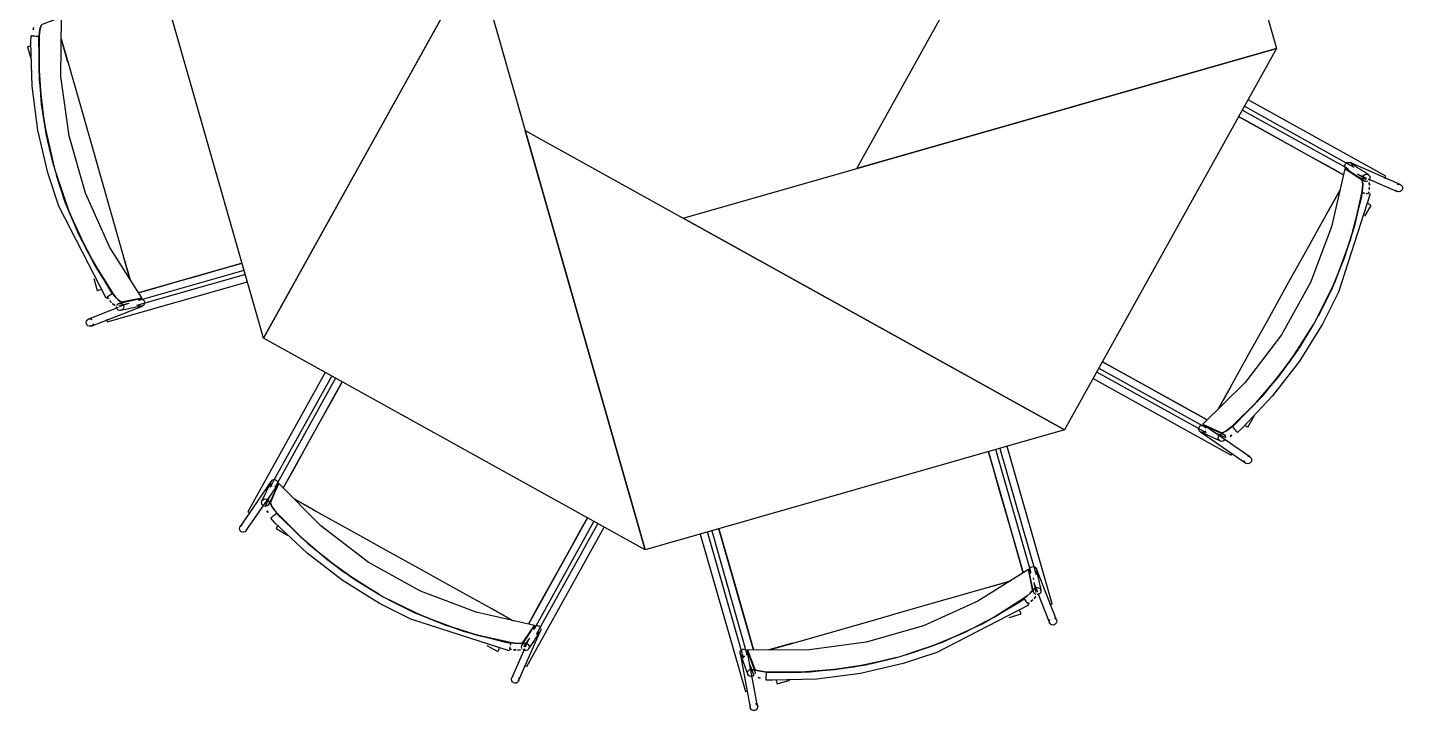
# Model space of a CAD drawing. Header units: metres. Extents: x 2.3 to 42.8, y 0.9 to 31.9.
# Drawn here: x 26.607 to 27.397, y 24.907 to 25.299 of the extents above; entities that cross this region are included whole.
import ezdxf

# ---------------------------------------------------------------- set-up
doc = ezdxf.new("R2010")
doc.units = ezdxf.units.M
for name, color, linetype in [('ARREDI', 9, 'Continuous'), ('PARETI_STRUTTURE', 7, 'Continuous'), ('PORTE_SCALE', 2, 'Continuous')]:
    doc.layers.add(name, color=color, linetype=linetype)

msp = doc.modelspace()

# ---------------------------------------------------------------- linework, layer by layer
at = {"layer": 'ARREDI'}
for points in [[(27.25544, 25.52818), (27.32434, 25.28727), (27.08342, 25.21838)], [(26.74272, 25.12095), (26.67382, 25.36187), (26.91474, 25.43076)], [(26.96178, 24.99931), (26.74271, 25.12095), (26.86435, 25.34001)], [(27.32434, 25.28727), (27.2027, 25.0682), (26.98363, 25.18984)], [(27.2027, 25.06821), (26.96178, 24.99931), (26.89289, 25.24022)]]:
    msp.add_lwpolyline(points, close=True, dxfattribs=at)
for points in [[(26.65602, 25.14676), (26.65748, 25.14482), (26.65902, 25.14311), (26.66032, 25.14201), (26.66115, 25.1417), (26.66695, 25.14283), (26.67275, 25.14397), (26.65447, 25.17292), (26.64047, 25.2042), (26.63105, 25.23715), (26.62639, 25.2711), (26.62661, 25.30533), (26.62108, 25.30324), (26.61555, 25.30113)], [(26.61066, 25.29923), (26.61042, 25.29794)], [(26.61043, 25.29793), (26.61065, 25.29917)], [(26.61388, 25.29412), (26.6141, 25.29667), (26.6145, 25.29889), (26.61502, 25.30046), (26.61556, 25.30114)], [(26.61555, 25.30112), (26.61501, 25.30042), (26.61449, 25.29881), (26.61409, 25.29654), (26.61388, 25.29411)], [(26.60927, 25.28882), (26.60856, 25.28862), (26.60792, 25.28843), (26.60746, 25.28831), (26.6072, 25.28823)], [(26.60946, 25.29456), (26.60923, 25.29457), (26.60921, 25.29457), (26.60925, 25.29457), (26.60953, 25.29456), (26.61003, 25.29452), (26.6107, 25.29449), (26.61145, 25.29445), (26.61218, 25.2944)], [(26.61218, 25.2944), (26.61282, 25.29436), (26.61328, 25.29435), (26.61351, 25.29433)], [(26.61828, 25.23622), (26.61526, 25.25521), (26.61378, 25.27464), (26.61387, 25.29411)], [(26.61387, 25.29397), (26.61379, 25.27454), (26.61527, 25.25513), (26.61829, 25.23619)], [(26.63038, 25.27949), (26.62653, 25.29292)], [(26.62653, 25.2929), (26.63047, 25.27912), (26.63679, 25.257), (26.64314, 25.2348), (26.6495, 25.21258), (26.65585, 25.19037), (26.66217, 25.16826), (26.66611, 25.15448)], [(26.60717, 25.28822), (26.6072, 25.28824)], [(27.36278, 25.21472), (27.35367, 25.21979), (27.34236, 25.22606), (27.33107, 25.23234), (27.31975, 25.23861), (27.30845, 25.24489), (27.3026, 25.24813)], [(26.62226, 25.21973), (26.6184, 25.23562)], [(26.61841, 25.23557), (26.62226, 25.21974)], [(27.37341, 25.20436), (27.37376, 25.20678), (27.37387, 25.20907), (27.37373, 25.21077), (27.37337, 25.21157), (27.36847, 25.21488), (27.36356, 25.21817), (27.35602, 25.18478), (27.3438, 25.15277), (27.32716, 25.12279), (27.30644, 25.09549), (27.28209, 25.07145), (27.28748, 25.06902), (27.29288, 25.0666)], [(27.36356, 25.21817), (27.36582, 25.21786)], [(27.36443, 25.21799), (27.36392, 25.21853), (27.36364, 25.21923), (27.3636, 25.21998), (27.36382, 25.2207), (27.36426, 25.2213), (27.36489, 25.22171)], [(27.36489, 25.22171), (27.36561, 25.22188), (27.36636, 25.2218), (27.36659, 25.22171), (27.3666, 25.22171), (27.36702, 25.22146), (27.36753, 25.22092), (27.36782, 25.22023), (27.36786, 25.21948)], [(26.65602, 25.14676), (26.64564, 25.16324), (26.63663, 25.18051), (26.62903, 25.19849), (26.62379, 25.21435)], [(26.6238, 25.21433), (26.62902, 25.19851), (26.63659, 25.18058), (26.64559, 25.16333), (26.65594, 25.14689)], [(27.37093, 25.21526), (27.3723, 25.21435), (27.37586, 25.21193)], [(27.37338, 25.21159), (27.37374, 25.21081), (27.37388, 25.20916), (27.37378, 25.2069), (27.37342, 25.20437)], [(27.37672, 25.21103), (27.37599, 25.21085), (27.37526, 25.21093), (27.37473, 25.21118), (27.37459, 25.21127), (27.3741, 25.2118), (27.37383, 25.21248), (27.3738, 25.21323), (27.37402, 25.21393), (27.37448, 25.21453), (27.3751, 25.21495)], [(27.37511, 25.21494), (27.37583, 25.21512), (27.37657, 25.21504), (27.3771, 25.21479), (27.37724, 25.21471), (27.37769, 25.21422), (27.37772, 25.21418), (27.378, 25.2135), (27.37803, 25.21275), (27.3778, 25.21204), (27.37735, 25.21144)], [(27.37756, 25.21023), (27.3777, 25.20855)], [(27.37771, 25.20862), (27.37757, 25.21027)], [(27.38644, 25.21253), (27.38676, 25.21312)], [(27.38677, 25.21312), (27.38702, 25.21356), (27.38715, 25.21383)], [(27.38718, 25.21387), (27.38717, 25.21386)], [(27.29094, 25.08018), (27.29789, 25.09271), (27.30906, 25.11282), (27.32027, 25.13301), (27.33149, 25.15322), (27.3427, 25.1734), (27.35387, 25.19351), (27.36082, 25.20604)], [(27.37342, 25.20436), (27.3691, 25.18538), (27.36326, 25.16678), (27.35593, 25.14871), (27.34842, 25.13379)], [(27.34842, 25.13381), (27.3559, 25.14868), (27.36324, 25.16671), (27.36907, 25.18526), (27.37339, 25.20422)], [(27.36082, 25.20605), (27.35404, 25.19386)], [(27.37383, 25.20449), (27.37405, 25.20445), (27.37451, 25.20437), (27.37513, 25.20426)], [(27.37586, 25.20414), (27.3766, 25.20401), (27.37725, 25.2039)], [(27.3774, 25.20497), (27.37725, 25.2039)], [(27.37726, 25.2039), (27.37741, 25.20497)], [(27.37764, 25.2074), (27.37759, 25.20625)], [(27.3776, 25.20636), (27.37766, 25.20764)], [(27.37775, 25.20381), (27.37803, 25.20377), (27.37807, 25.20376), (27.37806, 25.20376)], [(27.39541, 25.20513), (27.39469, 25.20496), (27.39394, 25.20505), (27.39372, 25.20513), (27.3937, 25.20513), (27.39329, 25.20538), (27.39277, 25.20592)], [(27.39374, 25.2091), (27.39446, 25.20927), (27.39521, 25.20919), (27.39544, 25.2091), (27.39545, 25.2091), (27.39587, 25.20885), (27.39638, 25.20831), (27.39667, 25.20762), (27.3967, 25.20687), (27.39649, 25.20614), (27.39603, 25.20555), (27.39541, 25.20513)], [(27.37859, 25.19713), (27.37835, 25.19725), (27.37794, 25.19749), (27.37735, 25.19781), (27.37671, 25.19817)], [(26.66611, 25.15448), (26.6623, 25.16789)], [(26.67086, 25.14696), (26.68089, 25.14982), (26.69331, 25.15337), (26.70573, 25.15693), (26.71818, 25.16049), (26.73041, 25.16399)], [(26.64724, 25.14822), (26.64749, 25.14829), (26.64797, 25.14843), (26.64859, 25.14861), (26.64931, 25.14882)], [(26.66116, 25.14168), (26.66035, 25.14199), (26.65907, 25.14304), (26.65756, 25.14472), (26.65602, 25.14676)], [(26.6523, 25.1439), (26.65231, 25.14391)], [(26.65473, 25.14562), (26.65413, 25.1452), (26.65352, 25.14477), (26.65298, 25.14438), (26.65256, 25.14409), (26.65233, 25.14392)], [(26.65297, 25.14438), (26.65362, 25.14352)], [(26.65363, 25.14351), (26.65298, 25.14438)], [(26.65533, 25.14145), (26.6544, 25.14248)], [(26.65446, 25.14239), (26.65533, 25.14145)], [(26.65582, 25.14638), (26.65563, 25.14624), (26.65525, 25.14598), (26.65472, 25.14562)], [(26.65723, 25.13969), (26.65595, 25.14077)], [(26.65599, 25.14072), (26.65725, 25.13966)], [(26.6623, 25.13809), (26.66191, 25.13745), (26.66133, 25.13699), (26.66079, 25.13678), (26.66063, 25.13675), (26.65997, 25.13677), (26.65991, 25.13678), (26.65923, 25.13706), (26.65869, 25.13757), (26.65834, 25.13824), (26.65824, 25.13899)], [(26.6584, 25.13972), (26.65879, 25.14036), (26.65937, 25.14081), (26.65991, 25.14102), (26.66006, 25.14105), (26.66079, 25.14102), (26.66147, 25.14074), (26.66201, 25.14023), (26.66236, 25.13956), (26.66245, 25.13881), (26.6623, 25.13809)], [(26.66548, 25.14082), (26.66386, 25.1405), (26.65964, 25.13968)], [(26.67431, 25.14053), (26.67392, 25.13989), (26.67334, 25.13943), (26.67312, 25.13933), (26.6731, 25.13932), (26.67263, 25.13919), (26.67188, 25.13922), (26.67119, 25.13951), (26.67063, 25.14001)], [(26.67275, 25.14398), (26.67093, 25.14259)], [(26.67201, 25.14348), (26.67276, 25.14345), (26.67345, 25.14317), (26.67401, 25.14267), (26.67435, 25.14201), (26.67446, 25.14126), (26.67431, 25.14052)], [(26.641, 25.13067), (26.64139, 25.13131), (26.64198, 25.13177), (26.6422, 25.13186), (26.64221, 25.13188), (26.64269, 25.132), (26.64344, 25.13197), (26.64413, 25.1317)], [(26.65258, 25.13178), (26.65276, 25.13114)], [(26.65277, 25.13113), (26.65291, 25.13065), (26.65299, 25.13035), (26.653, 25.1303), (26.653, 25.13031)], [(26.64499, 25.12904), (26.6446, 25.1284), (26.64402, 25.12794), (26.6438, 25.12785), (26.64379, 25.12783), (26.64331, 25.12771), (26.64256, 25.12774), (26.64187, 25.12801), (26.64131, 25.12853), (26.64097, 25.12919), (26.64085, 25.12993), (26.64101, 25.13067)], [(27.34569, 25.1289), (27.33718, 25.11494)], [(27.33721, 25.11497), (27.3457, 25.12889)], [(27.22443, 25.10735), (27.23338, 25.10239), (27.24671, 25.09497), (27.26009, 25.08755), (27.27345, 25.08014), (27.28461, 25.07393)], [(27.33685, 25.11442), (27.32554, 25.09887), (27.31286, 25.08407), (27.29903, 25.07038)], [(27.29913, 25.07047), (27.31294, 25.08415), (27.32559, 25.09892), (27.33687, 25.11444)], [(26.78789, 25.09586), (26.78246, 25.08609), (26.77505, 25.07275), (26.76762, 25.05938), (26.76021, 25.04602), (26.754, 25.03485)], [(27.29769, 25.09238), (27.29091, 25.08017)], [(27.27979, 25.06844), (27.2798, 25.06919), (27.28008, 25.06989), (27.28058, 25.07046), (27.28123, 25.07082), (27.28197, 25.07094)], [(27.28375, 25.06768), (27.28325, 25.06711), (27.2826, 25.06675), (27.28186, 25.06662), (27.28113, 25.06677), (27.2807, 25.067), (27.28068, 25.06701), (27.28049, 25.06715), (27.28003, 25.06773), (27.27979, 25.06844)], [(27.28209, 25.07145), (27.28402, 25.06913)], [(27.28402, 25.06912), (27.28209, 25.07144)], [(27.29902, 25.07037), (27.29706, 25.06873), (27.2952, 25.06744), (27.29373, 25.06669), (27.29287, 25.06658)], [(27.29288, 25.0666), (27.29376, 25.06673), (27.29526, 25.06749), (27.29715, 25.06881), (27.29902, 25.07038)], [(27.30002, 25.06897), (27.29959, 25.06944), (27.29928, 25.06979), (27.29913, 25.06996)], [(27.30183, 25.06694), (27.30198, 25.06677), (27.302, 25.06674), (27.30197, 25.06679), (27.30179, 25.06699), (27.30145, 25.06737), (27.30101, 25.06787), (27.30051, 25.06842), (27.30002, 25.06897)], [(27.30602, 25.07086), (27.30667, 25.0705), (27.30724, 25.07018), (27.30767, 25.06994), (27.3079, 25.06982)], [(27.29537, 25.06364), (27.28995, 25.06604), (27.28865, 25.06664)], [(27.29094, 25.06335), (27.29095, 25.0641), (27.29123, 25.06481), (27.2917, 25.06538), (27.29236, 25.06574), (27.29306, 25.06586), (27.29308, 25.06586), (27.29379, 25.06572), (27.29393, 25.06567), (27.29441, 25.06535), (27.29487, 25.06477), (27.29511, 25.06406)], [(27.29482, 25.0626), (27.29434, 25.06203), (27.2937, 25.06165), (27.29298, 25.06154), (27.29291, 25.06154), (27.29225, 25.06167), (27.29212, 25.06174), (27.29163, 25.06206), (27.29117, 25.06264), (27.29094, 25.06335)], [(27.29768, 25.06448), (27.29875, 25.06523)], [(27.29876, 25.06524), (27.29773, 25.06453)], [(27.1789, 24.98613), (27.17604, 24.99616), (27.17248, 25.00858), (27.16893, 25.02099), (27.16537, 25.03345), (27.16182, 25.04588), (27.159, 25.0557)], [(27.29824, 25.05368), (27.29822, 25.05367)], [(27.29823, 25.05367), (27.29826, 25.05371), (27.2984, 25.05397), (27.29865, 25.05442)], [(27.29865, 25.05442), (27.29897, 25.055)], [(27.30793, 25.05312), (27.30866, 25.05298), (27.3091, 25.05275), (27.30911, 25.05275), (27.3093, 25.05259), (27.30976, 25.05201), (27.31, 25.0513)], [(27.31, 25.0513), (27.30999, 25.05055), (27.30971, 25.04986), (27.30921, 25.04929), (27.30856, 25.04893), (27.30782, 25.0488), (27.30708, 25.04895), (27.30665, 25.04918), (27.30664, 25.04918), (27.30645, 25.04933), (27.30599, 25.04991), (27.30575, 25.05062)], [(26.88444, 24.94604), (26.88685, 24.9457), (26.88915, 24.94559), (26.89084, 24.94573), (26.89165, 24.94609), (26.89495, 24.95099), (26.89824, 24.95589), (26.86485, 24.96343), (26.83284, 24.97566), (26.80287, 24.99229), (26.77556, 25.01302), (26.75152, 25.03736), (26.74909, 25.03198), (26.74667, 25.02657)], [(26.74775, 25.0357), (26.74718, 25.0362), (26.74682, 25.03686), (26.74669, 25.03759), (26.74685, 25.03833), (26.74707, 25.03876), (26.74708, 25.03877), (26.74722, 25.03897), (26.7478, 25.03943), (26.74851, 25.03966)], [(26.74852, 25.03966), (26.74927, 25.03965), (26.74996, 25.03937), (26.75053, 25.03887), (26.75089, 25.03822), (26.75102, 25.03748)], [(26.7492, 25.03543), (26.75152, 25.03736)], [(26.75152, 25.03736), (26.7492, 25.03543)], [(26.74267, 25.02463), (26.7421, 25.02512), (26.74173, 25.02576), (26.74162, 25.02648), (26.74162, 25.02655), (26.74174, 25.0272), (26.74181, 25.02734), (26.74213, 25.02783), (26.74271, 25.02828), (26.74342, 25.02852)], [(26.74342, 25.02852), (26.74417, 25.0285), (26.74488, 25.02822), (26.74545, 25.02775), (26.74581, 25.0271), (26.74594, 25.02638), (26.7458, 25.02567), (26.74574, 25.02553), (26.74542, 25.02504), (26.74484, 25.02459), (26.74413, 25.02435)], [(26.74371, 25.02409), (26.74611, 25.02951), (26.74671, 25.03081)], [(26.77245, 25.02176), (26.76024, 25.02853)], [(26.76025, 25.02852), (26.77278, 25.02156), (26.79289, 25.01039), (26.81308, 24.99919), (26.83329, 24.98796), (26.85347, 24.97675), (26.87358, 24.96559), (26.88611, 24.95863)], [(26.73375, 25.02122), (26.73374, 25.02123), (26.73378, 25.0212), (26.73404, 25.02105), (26.73449, 25.0208)], [(26.73449, 25.02081), (26.73508, 25.02049)], [(26.74455, 25.02177), (26.7453, 25.0207)], [(26.74531, 25.0207), (26.7446, 25.02172)], [(26.75045, 25.02044), (26.74881, 25.02239), (26.74752, 25.02426), (26.74677, 25.02573), (26.74665, 25.02659)], [(26.74667, 25.02657), (26.7468, 25.0257), (26.74756, 25.0242), (26.74888, 25.02231), (26.75045, 25.02044)], [(26.74904, 25.01944), (26.74952, 25.01987), (26.74986, 25.02017), (26.75003, 25.02033)], [(26.7945, 24.98261), (26.77894, 24.99391), (26.76415, 25.00659), (26.75045, 25.02043)], [(26.75055, 25.02033), (26.76423, 25.00652), (26.77899, 24.99387), (26.79452, 24.98259)], [(26.73138, 25.00946), (26.73063, 25.00947), (26.72993, 25.00975), (26.72936, 25.01025), (26.729, 25.0109), (26.72888, 25.01164), (26.72901, 25.01237), (26.72925, 25.0128), (26.72925, 25.01282), (26.7294, 25.01301), (26.72999, 25.01347), (26.7307, 25.01371)], [(26.74701, 25.01763), (26.74684, 25.01747), (26.74682, 25.01746), (26.74686, 25.01749), (26.74707, 25.01767), (26.74744, 25.018), (26.74794, 25.01845), (26.7485, 25.01895), (26.74904, 25.01943)], [(26.75093, 25.01344), (26.75057, 25.01278), (26.75025, 25.01221), (26.75001, 25.01178), (26.74989, 25.01156)], [(26.8948, 24.95668), (26.89985, 24.96579), (26.90613, 24.97709), (26.91241, 24.98838), (26.91869, 24.9997), (26.92496, 25.01101), (26.92867, 25.01769)], [(26.73319, 25.01153), (26.73306, 25.01079), (26.73282, 25.01036), (26.73282, 25.01035), (26.73267, 25.01015), (26.73208, 25.00969), (26.73138, 25.00946)], [(27.00417, 25.01143), (27.00795, 24.9982), (27.01215, 24.98353), (27.01635, 24.96882), (27.02056, 24.95414), (27.02406, 24.94185)], [(27.18238, 24.98727), (27.18241, 24.98802), (27.18269, 24.98872), (27.1832, 24.98927), (27.18385, 24.98962), (27.1846, 24.98973), (27.18534, 24.98958)], [(27.18533, 24.98958), (27.18597, 24.98919), (27.18643, 24.98861), (27.18653, 24.98838), (27.18654, 24.98837), (27.18667, 24.9879), (27.18664, 24.98715), (27.18635, 24.98645), (27.18585, 24.9859)], [(26.80897, 24.97376), (26.79501, 24.98227)], [(26.79505, 24.98225), (26.80896, 24.97376)], [(27.1791, 24.97129), (27.18104, 24.97275), (27.18275, 24.97429), (27.18385, 24.97558), (27.18416, 24.97642), (27.18303, 24.98222), (27.18189, 24.98801), (27.15294, 24.96974), (27.12166, 24.95574), (27.08871, 24.94632), (27.05476, 24.94165), (27.02053, 24.94187), (27.02262, 24.93635), (27.02473, 24.93082)], [(27.03296, 24.94179), (27.04674, 24.94574), (27.06886, 24.95206), (27.09106, 24.9584), (27.11328, 24.96477), (27.13549, 24.97111), (27.1576, 24.97743), (27.17138, 24.98138)], [(27.17138, 24.98138), (27.15796, 24.97756)], [(27.18188, 24.98802), (27.18327, 24.9862)], [(27.18455, 24.98325), (27.18473, 24.9823)], [(27.18504, 24.98075), (27.18536, 24.97913), (27.18618, 24.9749)], [(27.18418, 24.97642), (27.18387, 24.97562), (27.18282, 24.97434), (27.18114, 24.97283), (27.1791, 24.97128)], [(27.18614, 24.97367), (27.1855, 24.97405), (27.18505, 24.97464), (27.18484, 24.97518), (27.18481, 24.97533), (27.18484, 24.97605), (27.18512, 24.97673), (27.18563, 24.97728), (27.1863, 24.97762), (27.18705, 24.97772), (27.18777, 24.97757)], [(27.18777, 24.97757), (27.18841, 24.97718), (27.18887, 24.9766), (27.18908, 24.97605), (27.18911, 24.9759), (27.18909, 24.97523), (27.18908, 24.97518), (27.1888, 24.9745), (27.18829, 24.97396), (27.18762, 24.97361), (27.18687, 24.97351)], [(26.88444, 24.94604), (26.86545, 24.95036), (26.84685, 24.95619), (26.82878, 24.96353), (26.81387, 24.97104)], [(26.81388, 24.97104), (26.82875, 24.96355), (26.84678, 24.95622), (26.86534, 24.95038), (26.8843, 24.94606)], [(26.88612, 24.95863), (26.87393, 24.96541)], [(27.1791, 24.97128), (27.16262, 24.96091), (27.14535, 24.95189), (27.12737, 24.9443), (27.11151, 24.93906)], [(27.11153, 24.93907), (27.12735, 24.94429), (27.14528, 24.95186), (27.16253, 24.96086), (27.17897, 24.97121)], [(27.17948, 24.97109), (27.17962, 24.97089), (27.17988, 24.97052), (27.18024, 24.97)], [(27.18024, 24.97), (27.18066, 24.9694), (27.18109, 24.96879), (27.18148, 24.96823), (27.18177, 24.96783), (27.18194, 24.96759)], [(27.18148, 24.96824), (27.18234, 24.96889)], [(27.18235, 24.96889), (27.18149, 24.96824)], [(27.18196, 24.96756), (27.18195, 24.96758)], [(27.18441, 24.9706), (27.18338, 24.96967)], [(27.18347, 24.96973), (27.18441, 24.97059)], [(27.18617, 24.9725), (27.18509, 24.97122)], [(27.18514, 24.97125), (27.1862, 24.97252)], [(27.19408, 24.96785), (27.19472, 24.96803)], [(27.19473, 24.96804), (27.19523, 24.96818), (27.1955, 24.96826), (27.19556, 24.96827), (27.19555, 24.96827)], [(27.17764, 24.96251), (27.17757, 24.96276), (27.17743, 24.96323), (27.17725, 24.96386), (27.17704, 24.96458)], [(27.19519, 24.95627), (27.19455, 24.95666), (27.1941, 24.95725), (27.194, 24.95747), (27.19399, 24.95748), (27.19386, 24.95795), (27.19389, 24.9587), (27.19417, 24.9594)], [(27.19682, 24.96026), (27.19746, 24.95987), (27.19792, 24.95929), (27.19801, 24.95907), (27.19803, 24.95905), (27.19815, 24.95858), (27.19812, 24.95783), (27.19785, 24.95714), (27.19733, 24.95658), (27.19667, 24.95623), (27.19593, 24.95612), (27.19519, 24.95628)], [(26.89824, 24.9559), (26.89793, 24.95363)], [(26.89806, 24.95502), (26.89861, 24.95554), (26.8993, 24.95581), (26.90005, 24.95586), (26.90077, 24.95563), (26.90137, 24.95519), (26.90179, 24.95456)], [(26.90178, 24.95456), (26.90195, 24.95384), (26.90187, 24.95309), (26.90178, 24.95287), (26.90178, 24.95286), (26.90153, 24.95244), (26.90099, 24.95193), (26.9003, 24.95163), (26.89955, 24.95159)], [(26.8772, 24.94087), (26.87733, 24.9411), (26.87756, 24.94152), (26.87788, 24.9421), (26.87824, 24.94274)], [(26.88389, 24.9417), (26.88384, 24.94143), (26.88383, 24.94138), (26.88383, 24.94141)], [(26.88397, 24.9422), (26.88504, 24.94205)], [(26.88421, 24.94359), (26.88409, 24.94286), (26.88398, 24.9422)], [(26.88505, 24.94205), (26.88398, 24.9422)], [(26.88457, 24.94563), (26.88453, 24.94541), (26.88444, 24.94495), (26.88433, 24.94432)], [(26.89167, 24.94608), (26.89089, 24.94572), (26.88924, 24.94558), (26.88697, 24.94568), (26.88444, 24.94604)], [(26.88748, 24.94181), (26.88632, 24.94187)], [(26.88643, 24.94185), (26.88771, 24.9418)], [(26.8903, 24.94189), (26.88862, 24.94175)], [(26.88869, 24.94174), (26.89034, 24.94188)], [(26.8911, 24.94274), (26.89092, 24.94346), (26.89101, 24.9442), (26.89126, 24.94472), (26.89134, 24.94486), (26.89187, 24.94535), (26.89255, 24.94563), (26.8933, 24.94565), (26.89401, 24.94543), (26.8946, 24.94497), (26.89502, 24.94435)], [(26.89501, 24.94435), (26.8952, 24.94362), (26.89511, 24.94289), (26.89486, 24.94236), (26.89478, 24.94222), (26.89429, 24.94176), (26.89425, 24.94173), (26.89357, 24.94146), (26.89282, 24.94143), (26.89211, 24.94165), (26.89151, 24.94211)], [(26.89534, 24.94853), (26.89442, 24.94715), (26.892, 24.9436)], [(27.01904, 24.93803), (27.01829, 24.93798), (27.01757, 24.93819), (27.01696, 24.93863), (27.01654, 24.93924), (27.0164, 24.93971), (27.0164, 24.93973), (27.01637, 24.93996), (27.01646, 24.94071), (27.01679, 24.94138)], [(27.01678, 24.94138), (27.01732, 24.94189), (27.01802, 24.9422), (27.01877, 24.94225), (27.01949, 24.94204), (27.02009, 24.9416)], [(27.02025, 24.93887), (27.02053, 24.94187)], [(27.02053, 24.94187), (27.02025, 24.93887)], [(27.04637, 24.94564), (27.03294, 24.9418)], [(27.0244, 24.92697), (27.02227, 24.93249), (27.02176, 24.93384)], [(27.08964, 24.93355), (27.07065, 24.93053), (27.05122, 24.92905), (27.03175, 24.92914)], [(27.03189, 24.92914), (27.05132, 24.92905), (27.07073, 24.93054), (27.08967, 24.93355)], [(27.10613, 24.93753), (27.09024, 24.93366)], [(27.09029, 24.93368), (27.10612, 24.93752)], [(26.8852, 24.92404), (26.88504, 24.92476), (26.88512, 24.92551), (26.8852, 24.92574), (26.8852, 24.92575), (26.88545, 24.92617), (26.886, 24.92668)], [(26.88917, 24.92571), (26.88934, 24.92499), (26.88926, 24.92424), (26.88917, 24.92402), (26.88917, 24.92401), (26.88892, 24.92359), (26.88838, 24.92307), (26.88769, 24.92278), (26.88694, 24.92274), (26.88622, 24.92296), (26.88562, 24.92342), (26.8852, 24.92405)], [(26.89261, 24.93301), (26.89319, 24.9327)], [(26.89319, 24.93269), (26.89364, 24.93244), (26.8939, 24.9323)], [(26.89395, 24.93227), (26.89393, 24.93228)], [(27.02397, 24.92692), (27.02327, 24.92662), (27.02254, 24.92655), (27.02182, 24.92674), (27.02122, 24.92717), (27.02118, 24.92722), (27.02082, 24.92777), (27.02076, 24.92792), (27.02064, 24.92849), (27.02073, 24.92923), (27.02107, 24.9299)], [(27.02106, 24.92989), (27.0216, 24.93041), (27.0223, 24.93073), (27.02304, 24.93078), (27.02376, 24.93059), (27.02435, 24.93017), (27.02435, 24.93016), (27.02476, 24.92956), (27.02481, 24.92942), (27.02494, 24.92885), (27.02484, 24.92811)], [(27.03174, 24.92914), (27.02919, 24.92937), (27.02697, 24.92977), (27.0254, 24.93028), (27.02472, 24.93083)], [(27.02474, 24.93082), (27.02544, 24.93028), (27.02705, 24.92976), (27.02932, 24.92936), (27.03175, 24.92915)], [(27.02663, 24.92592), (27.02792, 24.92569)], [(27.02793, 24.9257), (27.02669, 24.92592)], [(27.0313, 24.92473), (27.03129, 24.92449), (27.03129, 24.92448), (27.03129, 24.92452), (27.0313, 24.9248), (27.03134, 24.9253), (27.03137, 24.92596), (27.03141, 24.92671), (27.03145, 24.92745)], [(27.03146, 24.92745), (27.0315, 24.92809), (27.03151, 24.92855), (27.03153, 24.92878)], [(27.01939, 24.91789), (27.01937, 24.91789)], [(27.01942, 24.91791), (27.0197, 24.91799), (27.0202, 24.91813)], [(27.0202, 24.91813), (27.02084, 24.91831)], [(27.03704, 24.92454), (27.03725, 24.92383), (27.03743, 24.92319), (27.03755, 24.92273), (27.03763, 24.92247)], [(27.03764, 24.92244), (27.03762, 24.92246)], [(27.02602, 24.9079), (27.02548, 24.90738), (27.02479, 24.90708), (27.02404, 24.90703), (27.02332, 24.90723), (27.02272, 24.90767), (27.0223, 24.90828), (27.02215, 24.90876), (27.02215, 24.90877), (27.02212, 24.90902), (27.0222, 24.90976), (27.02254, 24.91042)], [(27.02524, 24.91108), (27.02584, 24.91065), (27.02625, 24.91003), (27.02641, 24.90956), (27.02641, 24.90954), (27.02644, 24.90931), (27.02635, 24.90856), (27.02602, 24.90789)]]:
    msp.add_lwpolyline(points, dxfattribs=at)
at = {"layer": 'PARETI_STRUTTURE'}
for points in [[(26.61884, 25.21583), (26.6131, 25.24045), (26.60985, 25.26554), (26.6091, 25.2908), (26.60921, 25.29456)], [(26.61353, 25.29433), (26.61392, 25.26922), (26.61682, 25.2443), (26.62223, 25.2198), (26.623, 25.21702)], [(26.60717, 25.28822), (26.60927, 25.28088)], [(27.38718, 25.21387), (27.30799, 25.25785)], [(27.36552, 25.21812), (27.3047, 25.2519)], [(27.30589, 25.25406), (27.36885, 25.2191)], [(27.30259, 25.24811), (27.36277, 25.21469)], [(27.36486, 25.21774), (27.36585, 25.21731)], [(27.39545, 25.2091), (27.3666, 25.22171)], [(26.6523, 25.1439), (26.62517, 25.19662), (26.61884, 25.21583)], [(26.623, 25.21702), (26.6311, 25.1933), (26.64153, 25.17049), (26.6542, 25.14887), (26.65583, 25.1464)], [(27.37472, 25.21118), (27.36488, 25.21751)], [(27.37167, 25.21477), (27.3761, 25.21284)], [(27.37395, 25.21344), (27.3723, 25.21436)], [(27.37701, 25.21243), (27.3937, 25.20513)], [(27.34708, 25.13134), (27.35814, 25.15384), (27.36687, 25.17734), (27.37321, 25.20158), (27.3738, 25.20451)], [(27.37807, 25.20376), (27.35997, 25.1473), (27.35086, 25.12924)], [(27.37516, 25.19088), (27.37862, 25.19711)], [(26.7304, 25.16402), (26.67084, 25.14699)], [(26.64525, 25.15507), (26.64721, 25.14821)], [(26.73227, 25.15748), (26.66967, 25.13957)], [(26.67133, 25.14262), (26.7316, 25.15986)], [(26.653, 25.1303), (26.73346, 25.15332)], [(26.64379, 25.12784), (26.67311, 25.13932)], [(26.66461, 25.14064), (26.6599, 25.1388)], [(26.65991, 25.14102), (26.67135, 25.14351)], [(26.66206, 25.13997), (26.66386, 25.14048)], [(26.67153, 25.14335), (26.67053, 25.14297)], [(26.65918, 25.13852), (26.64221, 25.13187)], [(27.29911, 25.06998), (27.3166, 25.08802), (27.33215, 25.10769), (27.34567, 25.12883), (27.34708, 25.13134)], [(27.35087, 25.12924), (27.33751, 25.10777), (27.32208, 25.08774), (27.30475, 25.06935), (27.302, 25.06675)], [(27.28463, 25.07395), (27.22445, 25.10737)], [(26.77818, 25.10126), (26.73375, 25.02123)], [(27.28133, 25.068), (27.22114, 25.10142)], [(27.22234, 25.10358), (27.28369, 25.06951)], [(26.74807, 25.03812), (26.78196, 25.09915)], [(26.78412, 25.09795), (26.7496, 25.03576)], [(26.75402, 25.03482), (26.78791, 25.09585)], [(27.21904, 25.09763), (27.29824, 25.05366)], [(27.30793, 25.0698), (27.31164, 25.07648)], [(27.2841, 25.06647), (27.28153, 25.0679)], [(27.3091, 25.05275), (27.28314, 25.07057)], [(27.28335, 25.07068), (27.28347, 25.07062), (27.28358, 25.07057), (27.28371, 25.07051), (27.28382, 25.07046), (27.28394, 25.0704), (27.28405, 25.07035), (27.28418, 25.07029), (27.28429, 25.07023), (27.28441, 25.07018), (27.28453, 25.07012), (27.28465, 25.07007), (27.28476, 25.07), (27.28489, 25.06994), (27.28501, 25.06989), (27.28512, 25.06983), (27.28525, 25.06978), (27.28536, 25.06972), (27.28548, 25.06966), (27.2856, 25.06961), (27.28572, 25.06955), (27.28583, 25.0695), (27.28596, 25.06944), (27.28607, 25.06939), (27.28619, 25.06933), (27.2863, 25.06928), (27.28643, 25.06922), (27.28654, 25.06916), (27.28666, 25.06911), (27.28679, 25.06905), (27.2869, 25.069), (27.28703, 25.06894), (27.28714, 25.06889), (27.28726, 25.06883), (27.28737, 25.06878), (27.2875, 25.06872), (27.28761, 25.06865), (27.28773, 25.0686), (27.28785, 25.06854), (27.28797, 25.06848), (27.28808, 25.06843), (27.28821, 25.06837), (27.28833, 25.06832), (27.28844, 25.06826), (27.28857, 25.06821), (27.28868, 25.06815), (27.2888, 25.0681), (27.28891, 25.06804), (27.28904, 25.06798), (27.28915, 25.06793), (27.28928, 25.06787), (27.28939, 25.06782), (27.28951, 25.06776), (27.28962, 25.06771), (27.28975, 25.06765), (27.28986, 25.0676), (27.28998, 25.06754), (27.29011, 25.06748), (27.29022, 25.06743), (27.29035, 25.06737), (27.29046, 25.06732), (27.29058, 25.06725), (27.29069, 25.06719), (27.29082, 25.06714), (27.29093, 25.06708), (27.29105, 25.06703), (27.29116, 25.06697), (27.29129, 25.06691), (27.2914, 25.06686), (27.29153, 25.0668), (27.29165, 25.06675), (27.29176, 25.06669), (27.29189, 25.06664), (27.292, 25.06658), (27.29212, 25.06653), (27.29223, 25.06647), (27.29236, 25.06641), (27.29247, 25.06636), (27.2926, 25.0663), (27.29271, 25.06625), (27.29283, 25.06619), (27.29294, 25.06614), (27.29307, 25.06608), (27.29318, 25.06603), (27.2933, 25.06597), (27.29343, 25.0659), (27.29354, 25.06585), (27.29366, 25.06579), (27.29378, 25.06573), (27.2939, 25.06568), (27.29393, 25.06566)], [(27.28069, 25.067), (27.30665, 25.04918)], [(27.29212, 25.06174), (27.28149, 25.06676)], [(27.28996, 25.06604), (27.2916, 25.06512)], [(27.15897, 25.0557), (27.17888, 24.98612)], [(27.18324, 24.9866), (27.16314, 25.05689)], [(27.16551, 25.05757), (27.18629, 24.98493)], [(27.19556, 24.96827), (27.16968, 25.05876)], [(26.74707, 25.03876), (26.72925, 25.0128)], [(26.73282, 25.01035), (26.75065, 25.03632)], [(26.74181, 25.02734), (26.74684, 25.03796)], [(26.75075, 25.03611), (26.7507, 25.03599), (26.75064, 25.03587), (26.75059, 25.03575), (26.75053, 25.03564), (26.75047, 25.03551), (26.75042, 25.0354), (26.75036, 25.03528), (26.75031, 25.03517), (26.75025, 25.03504), (26.7502, 25.03493), (26.75014, 25.03481), (26.75007, 25.03469), (26.75002, 25.03457), (26.74996, 25.03444), (26.7499, 25.03433), (26.74985, 25.03421), (26.74979, 25.0341), (26.74974, 25.03397), (26.74968, 25.03386), (26.74963, 25.03374), (26.74957, 25.03362), (26.74952, 25.0335), (26.74946, 25.03339), (26.7494, 25.03326), (26.74935, 25.03315), (26.74929, 25.03303), (26.74924, 25.03292), (26.74918, 25.03279), (26.74913, 25.03267), (26.74907, 25.03256), (26.74902, 25.03243), (26.74896, 25.03232), (26.7489, 25.03219), (26.74885, 25.03208), (26.74879, 25.03196), (26.74874, 25.03185), (26.74867, 25.03172), (26.74861, 25.03161), (26.74856, 25.03149), (26.7485, 25.03137), (26.74845, 25.03125), (26.74839, 25.03112), (26.74834, 25.03101), (26.74828, 25.03089), (26.74822, 25.03078), (26.74817, 25.03065), (26.74811, 25.03054), (26.74806, 25.03042), (26.748, 25.03031), (26.74795, 25.03018), (26.74789, 25.03007), (26.74784, 25.02994), (26.74778, 25.02983), (26.74772, 25.02971), (26.74767, 25.0296), (26.74761, 25.02947), (26.74756, 25.02935), (26.7475, 25.02924), (26.74745, 25.02911), (26.74739, 25.029), (26.74732, 25.02887), (26.74727, 25.02876), (26.74721, 25.02864), (26.74715, 25.02853), (26.7471, 25.0284), (26.74704, 25.02829), (26.74699, 25.02817), (26.74693, 25.02806), (26.74688, 25.02793), (26.74682, 25.02781), (26.74677, 25.02769), (26.74671, 25.02757), (26.74665, 25.02746), (26.7466, 25.02733), (26.74654, 25.02722), (26.74649, 25.0271), (26.74643, 25.02699), (26.74638, 25.02686), (26.74632, 25.02675), (26.74627, 25.02662), (26.74621, 25.02651), (26.74615, 25.02639), (26.7461, 25.02628), (26.74604, 25.02615), (26.74597, 25.02603), (26.74592, 25.02592), (26.74586, 25.02579), (26.74581, 25.02568), (26.74575, 25.02556), (26.74574, 25.02553)], [(26.74654, 25.03536), (26.74797, 25.03793)], [(26.74611, 25.0295), (26.7452, 25.02786)], [(26.75005, 25.02034), (26.76809, 25.00286), (26.78776, 24.9873), (26.8089, 24.97379), (26.81141, 24.97237)], [(26.80931, 24.96859), (26.78784, 24.98195), (26.76781, 24.99738), (26.74942, 25.01471), (26.74682, 25.01746)], [(26.92865, 25.01771), (26.89476, 24.95668)], [(26.8982, 24.95394), (26.93243, 25.01561)], [(26.9346, 25.01441), (26.89917, 24.95061)], [(26.74987, 25.01153), (26.75655, 25.00782)], [(26.89395, 24.93227), (26.93838, 25.0123)], [(26.99349, 25.00838), (27.01937, 24.91789)], [(27.01756, 24.93997), (26.99766, 25.00957)], [(27.00004, 25.01025), (27.0203, 24.93937)], [(27.0241, 24.94185), (27.0042, 25.01143)], [(27.18484, 24.97518), (27.18235, 24.98662)], [(27.1825, 24.9868), (27.18289, 24.9858)], [(27.19802, 24.95906), (27.18654, 24.98838)], [(27.18521, 24.97988), (27.18706, 24.97517)], [(27.18589, 24.97732), (27.18538, 24.97913)], [(27.18734, 24.97445), (27.19399, 24.95748)], [(26.88383, 24.94138), (26.82737, 24.95948), (26.80932, 24.96859)], [(26.81141, 24.97237), (26.83391, 24.96132), (26.85741, 24.95258), (26.88165, 24.94625), (26.88458, 24.94565)], [(27.10884, 24.93827), (27.13256, 24.94637), (27.15537, 24.9568), (27.17699, 24.96946), (27.17946, 24.9711)], [(27.18196, 24.96756), (27.12924, 24.94044), (27.11003, 24.9341)], [(27.17079, 24.96051), (27.17765, 24.96247)], [(26.88917, 24.92401), (26.90179, 24.95286)], [(26.89125, 24.94473), (26.89758, 24.95458)], [(26.89781, 24.95459), (26.89738, 24.95361)], [(26.87095, 24.9443), (26.87719, 24.94084)], [(26.8925, 24.94245), (26.8852, 24.92575)], [(26.89484, 24.94779), (26.89291, 24.94336)], [(26.89351, 24.9455), (26.89443, 24.94716)], [(27.0164, 24.93972), (27.02215, 24.90876)], [(27.02076, 24.92792), (27.0168, 24.93899)], [(27.01843, 24.93693), (27.01762, 24.93975)], [(27.02641, 24.90956), (27.02065, 24.94051)], [(27.02088, 24.94044), (27.02092, 24.94032), (27.02096, 24.94019), (27.02102, 24.94007), (27.02106, 24.93994), (27.0211, 24.93983), (27.02114, 24.93971), (27.02118, 24.93958), (27.02122, 24.93946), (27.02128, 24.93933), (27.02132, 24.93921), (27.02136, 24.93908), (27.0214, 24.93896), (27.02145, 24.93883), (27.02149, 24.93871), (27.02154, 24.9386), (27.02159, 24.93847), (27.02163, 24.93835), (27.02167, 24.93822), (27.02171, 24.9381), (27.02177, 24.93797), (27.02181, 24.93785), (27.02185, 24.93772), (27.02189, 24.9376), (27.02193, 24.93749), (27.02197, 24.93736), (27.02203, 24.93724), (27.02207, 24.93711), (27.02211, 24.93699), (27.02215, 24.93686), (27.0222, 24.93674), (27.02225, 24.93661), (27.02229, 24.93649), (27.02234, 24.93637), (27.02238, 24.93625), (27.02242, 24.93612), (27.02246, 24.936), (27.02252, 24.93587), (27.02256, 24.93575), (27.0226, 24.93562), (27.02264, 24.9355), (27.02268, 24.93537), (27.02272, 24.93525), (27.02278, 24.93514), (27.02282, 24.93501), (27.02286, 24.93489), (27.0229, 24.93476), (27.02295, 24.93464), (27.023, 24.93451), (27.02304, 24.93439), (27.02309, 24.93426), (27.02313, 24.93414), (27.02317, 24.93403), (27.02321, 24.9339), (27.02327, 24.93378), (27.02331, 24.93365), (27.02335, 24.93353), (27.02339, 24.9334), (27.02343, 24.93328), (27.02349, 24.93315), (27.02353, 24.93303), (27.02357, 24.93292), (27.02361, 24.93279), (27.02365, 24.93267), (27.0237, 24.93254), (27.02375, 24.93242), (27.02379, 24.93229), (27.02384, 24.93217), (27.02388, 24.93204), (27.02392, 24.93192), (27.02396, 24.93179), (27.02402, 24.93168), (27.02406, 24.93156), (27.0241, 24.93143), (27.02414, 24.93131), (27.02418, 24.93118), (27.02424, 24.93106), (27.02428, 24.93093), (27.02432, 24.93081), (27.02436, 24.93068), (27.0244, 24.93057), (27.02445, 24.93044), (27.0245, 24.93032), (27.02454, 24.93019), (27.02459, 24.93007), (27.02463, 24.92994), (27.02467, 24.92982), (27.02472, 24.92969), (27.02477, 24.92957), (27.02481, 24.92944), (27.02482, 24.92942)], [(27.11003, 24.9341), (27.08541, 24.92837), (27.06032, 24.92512), (27.03506, 24.92437), (27.0313, 24.92448)], [(27.03153, 24.9288), (27.05664, 24.92919), (27.08156, 24.93209), (27.10606, 24.9375), (27.10884, 24.93827)], [(27.02227, 24.93249), (27.02256, 24.93149)], [(27.03764, 24.92244), (27.04498, 24.92453)]]:
    msp.add_lwpolyline(points, dxfattribs=at)
at = {"layer": 'PORTE_SCALE'}
for centre, radius, start, end in [((21.67498, 16.36124), 10.53089, 57.216522, 57.280495), ((27.40265, 21.75601), 3.4612, 102.18186, 102.37645), ((31.96427, 26.02015), 4.88801, 192.1958, 192.33375), ((29.37182, 23.35603), 2.94138, 147.13399, 147.36303)]:
    msp.add_arc(centre, radius, start, end, dxfattribs=at)

doc.saveas('drawing.dxf')
